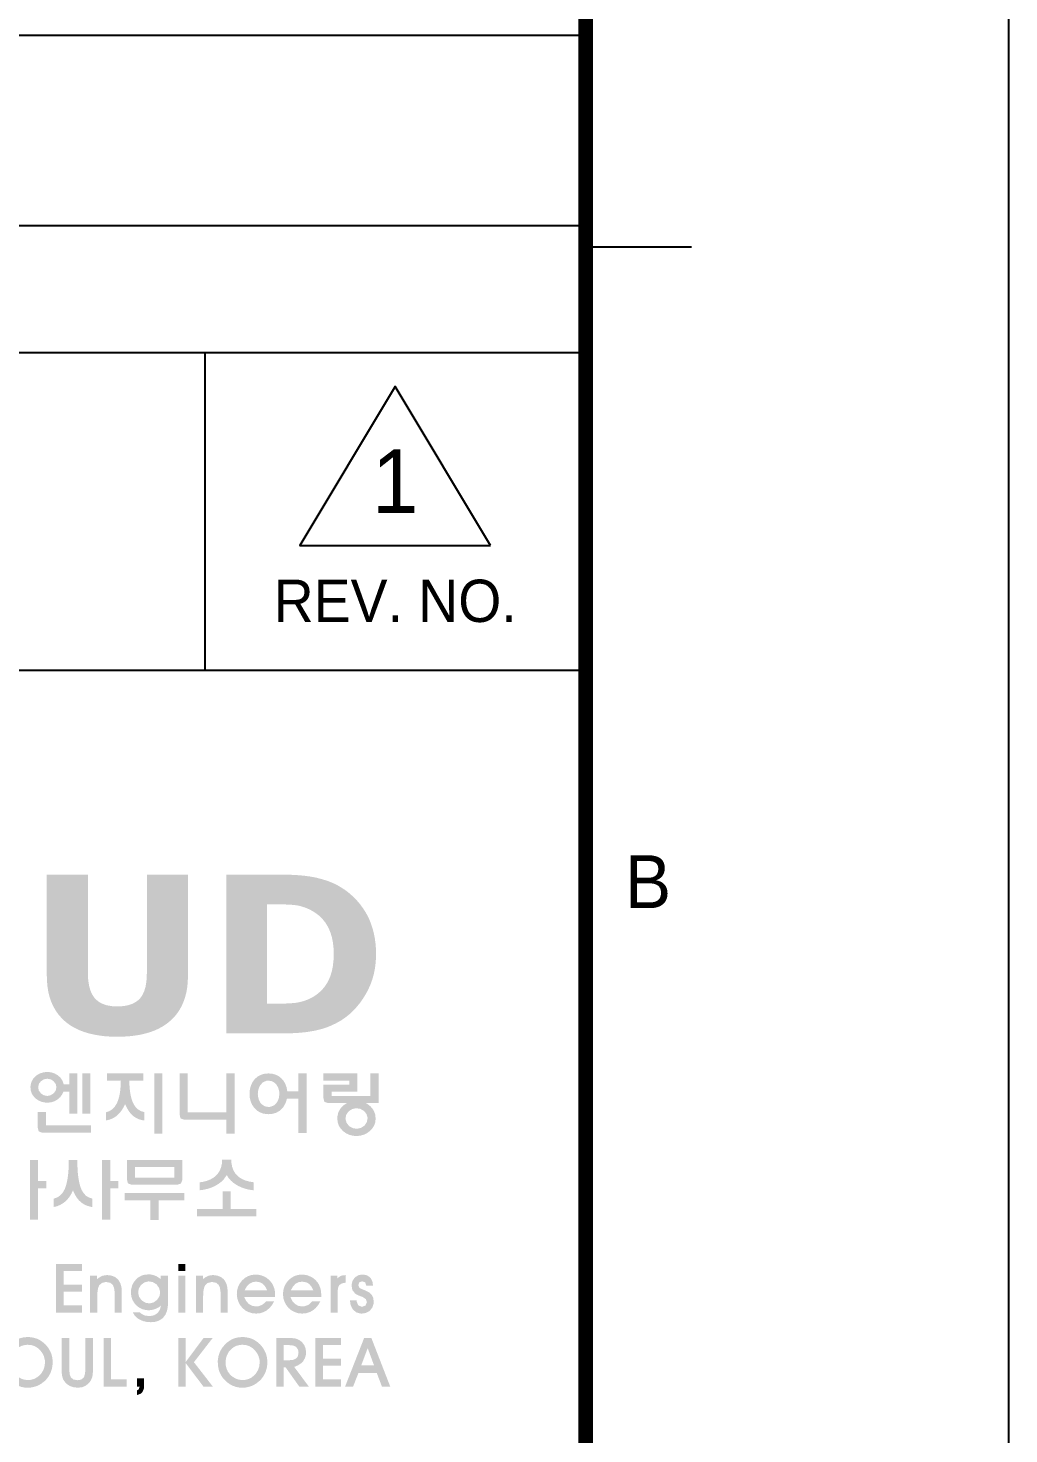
# Model space of a CAD drawing. Header units: millimetres. Extents: x 0 to 92204, y -190080 to 23760.
# Drawn here: x 81940 to 83794, y -45083 to -42427 of the extents above; entities that cross this region are included whole.
import ezdxf
from ezdxf.enums import TextEntityAlignment as Align

# ---------------------------------------------------------------- set-up
doc = ezdxf.new("R2010")
doc.units = ezdxf.units.MM
doc.header["$LTSCALE"] = 100
doc.layers.get('defpoints').update_dxf_attribs({"color": 139})
doc.layers.add('AA-BORD-FORM', color=7, linetype='Continuous')
doc.layers.add('AA-BORD-TEXT', color=3, linetype='Continuous')
doc.styles.add('HAUD01', font='Dotum.ttf')

# ---------------------------------------------------------------- blocks, each defined once
blk = doc.blocks.new('XR-FORM 청주월명')
at = {"layer": 'AA-BORD-FORM'}
for points in [[(797.594, 81.868), (797.532, 82.098), (797.492, 82.36), (797.48, 82.653), (797.48, 87.331), (795.537, 87.331), (795.537, 82.541), (795.544, 82.316), (795.567, 82.051), (795.607, 81.801), (795.665, 81.561), (795.741, 81.338), (795.834, 81.127), (795.946, 80.928), (796.073, 80.744), (796.22, 80.575), (796.382, 80.417), (796.531, 80.296), (796.705, 80.178), (796.891, 80.073), (797.09, 79.98), (797.304, 79.899), (797.532, 79.832), (797.773, 79.776), (798.026, 79.732), (798.293, 79.699), (798.574, 79.681), (798.869, 79.676), (799.148, 79.681), (799.428, 79.699), (799.695, 79.729), (799.951, 79.771), (800.192, 79.827), (800.42, 79.894), (800.636, 79.973), (800.838, 80.066), (801.026, 80.171), (801.2, 80.287), (801.36, 80.417), (801.5, 80.547), (801.648, 80.714), (801.778, 80.897), (801.892, 81.092), (801.987, 81.301), (802.066, 81.524), (802.129, 81.759), (802.171, 82.007), (802.198, 82.27), (802.205, 82.546), (802.205, 87.331), (800.264, 87.331), (800.264, 82.653), (800.262, 82.604), (800.246, 82.311), (800.206, 82.051), (800.139, 81.826), (800.048, 81.633), (799.932, 81.473), (799.807, 81.362), (799.624, 81.25), (799.405, 81.169), (799.155, 81.123), (798.869, 81.106), (798.625, 81.118), (798.367, 81.162), (798.147, 81.239), (797.959, 81.348), (797.804, 81.493), (797.682, 81.668)], [(797.593, 77.942), (797.219, 77.942), (797.219, 76.042), (797.593, 76.042)], [(799.527, 76.788), (799.491, 76.952), (799.463, 77.134), (799.445, 77.331), (799.438, 77.548), (799.438, 77.599), (800.096, 77.599), (800.096, 77.942), (798.38, 77.942), (798.38, 77.599), (799.035, 77.599), (799.028, 77.379), (799.011, 77.178), (798.986, 76.992), (798.951, 76.826), (798.904, 76.675), (798.851, 76.542), (798.838, 76.518), (798.738, 76.359), (798.617, 76.237), (798.475, 76.153), (798.335, 76.11), (798.335, 75.721), (798.51, 75.761), (798.672, 75.829), (798.823, 75.927), (798.829, 75.931), (798.951, 76.044), (799.059, 76.175), (799.157, 76.33), (799.237, 76.494), (799.323, 76.312), (799.416, 76.155), (799.52, 76.024), (799.618, 75.931), (799.759, 75.836), (799.919, 75.767), (800.098, 75.725), (800.142, 75.719), (800.142, 76.115), (799.978, 76.164), (799.837, 76.25), (799.717, 76.372), (799.631, 76.514), (799.573, 76.642)], [(801.002, 77.942), (800.612, 77.942), (800.612, 75.098), (801.002, 75.098)], [(802.197, 77.942), (801.81, 77.942), (801.81, 76.017), (801.848, 75.84), (801.865, 75.814), (802.025, 75.761), (802.038, 75.761), (804.018, 75.761), (804.018, 75.098), (804.407, 75.098), (804.407, 77.942), (804.018, 77.942), (804.018, 76.104), (802.197, 76.104)], [(797.618, 75.486), (795.496, 75.486), (795.496, 76.122), (795.107, 76.122), (795.107, 75.393), (795.149, 75.218), (795.166, 75.198), (795.324, 75.143), (795.335, 75.143), (797.618, 75.143)], [(795.127, 72.51), (795.518, 72.51), (795.518, 72.853), (795.127, 72.853), (795.127, 73.854), (794.737, 73.854), (794.737, 71.037), (795.127, 71.037)], [(797.082, 72.736), (797.049, 72.888), (797.022, 73.059), (797.002, 73.245), (796.989, 73.446), (796.98, 73.666), (796.98, 73.854), (796.577, 73.854), (796.573, 73.621), (796.564, 73.407), (796.548, 73.207), (796.526, 73.026), (796.497, 72.86), (796.462, 72.709), (796.422, 72.576), (796.384, 72.479), (796.291, 72.313), (796.176, 72.184), (796.043, 72.091), (795.888, 72.034), (795.855, 72.027), (795.855, 71.631), (796.026, 71.67), (796.187, 71.739), (796.34, 71.834), (796.364, 71.854), (796.491, 71.969), (796.601, 72.102), (796.697, 72.255), (796.772, 72.423), (796.849, 72.246), (796.942, 72.091), (797.046, 71.956), (797.155, 71.854), (797.299, 71.755), (797.458, 71.684), (797.633, 71.639), (797.686, 71.631), (797.686, 72.029), (797.529, 72.078), (797.39, 72.162), (797.275, 72.286), (797.179, 72.445), (797.166, 72.479), (797.12, 72.6)], [(798.924, 72.853), (798.532, 72.853), (798.532, 73.854), (798.143, 73.854), (798.143, 71.037), (798.532, 71.037), (798.532, 72.51), (798.924, 72.51)], [(804.357, 73.362), (804.297, 73.522), (804.264, 73.699), (804.255, 73.867), (803.821, 73.867), (803.81, 73.675), (803.77, 73.5), (803.706, 73.345), (803.617, 73.205), (803.519, 73.101), (803.393, 73.004), (803.247, 72.924), (803.083, 72.862), (802.899, 72.818), (802.764, 72.8), (802.764, 72.423), (802.948, 72.448), (803.123, 72.488), (803.291, 72.541), (803.451, 72.609), (803.48, 72.623), (803.641, 72.718), (803.783, 72.826), (803.905, 72.95), (804.004, 73.088), (804.038, 73.145), (804.128, 73.001), (804.241, 72.873), (804.376, 72.758), (804.532, 72.658), (804.589, 72.625), (804.749, 72.552), (804.915, 72.494), (805.087, 72.452), (805.269, 72.426), (805.304, 72.423), (805.304, 72.802), (805.107, 72.833), (804.93, 72.882), (804.771, 72.948), (804.633, 73.035), (804.554, 73.099), (804.443, 73.221)], [(802.038, 72.29), (799.223, 72.29), (799.223, 71.943), (800.435, 71.943), (800.435, 71.024), (800.82, 71.024), (800.82, 71.943), (802.038, 71.943)], [(804.228, 72.379), (803.847, 72.379), (803.847, 71.538), (802.631, 71.538), (802.631, 71.192), (805.444, 71.192), (805.444, 71.538), (804.228, 71.538)], [(797.192, 67.962), (796.336, 67.962), (796.336, 68.609), (797.192, 68.609), (797.192, 68.941), (795.977, 68.941), (795.977, 66.638), (797.192, 66.638), (797.192, 66.986), (796.336, 66.986), (796.336, 67.63), (797.192, 67.63)], [(798.013, 67.929), (798.133, 68.041), (798.312, 68.087), (798.345, 68.087), (798.532, 68.052), (798.649, 67.959), (798.714, 67.818), (798.742, 67.62), (798.744, 67.565), (798.744, 66.638), (799.081, 66.638), (799.081, 67.63), (799.065, 67.84), (799.016, 68.016), (798.937, 68.163), (798.894, 68.218), (798.761, 68.324), (798.597, 68.389), (798.404, 68.416), (798.377, 68.416), (798.19, 68.389), (798.157, 68.378), (798.005, 68.296), (797.912, 68.226), (797.912, 68.383), (797.583, 68.383), (797.583, 66.638), (797.921, 66.638), (797.921, 67.435), (797.934, 67.66), (797.969, 67.834)], [(802.088, 68.941), (801.759, 68.941), (801.759, 68.612), (802.088, 68.612)], [(803.137, 68.041), (803.317, 68.087), (803.35, 68.087), (803.537, 68.052), (803.651, 67.959), (803.719, 67.818), (803.746, 67.62), (803.746, 67.565), (803.746, 66.638), (804.084, 66.638), (804.084, 67.63), (804.067, 67.84), (804.021, 68.016), (803.939, 68.163), (803.896, 68.218), (803.765, 68.324), (803.6, 68.389), (803.407, 68.416), (803.379, 68.416), (803.192, 68.389), (803.159, 68.378), (803.007, 68.296), (802.915, 68.226), (802.915, 68.383), (802.588, 68.383), (802.588, 66.638), (802.925, 66.638), (802.925, 67.435), (802.936, 67.66), (802.974, 67.834), (803.015, 67.929)], [(809.358, 67.94), (809.491, 68.027), (809.665, 68.06), (809.665, 68.416), (809.48, 68.394), (809.439, 68.381), (809.284, 68.28), (809.26, 68.234), (809.26, 68.383), (808.944, 68.383), (808.944, 66.638), (809.276, 66.638), (809.276, 67.609), (809.3, 67.818)], [(810.257, 67.938), (810.306, 68.074), (810.44, 68.122), (810.578, 68.074), (810.633, 67.919), (810.953, 67.919), (810.923, 68.114), (810.845, 68.269), (810.809, 68.307), (810.668, 68.405), (810.483, 68.443), (810.453, 68.443), (810.271, 68.413), (810.116, 68.321), (810.089, 68.294), (809.983, 68.144), (809.939, 67.968), (809.939, 67.921), (809.969, 67.736), (809.98, 67.704), (810.092, 67.56), (810.124, 67.53), (810.236, 67.467), (810.396, 67.405), (810.467, 67.378), (810.614, 67.28), (810.662, 67.136), (810.597, 66.978), (810.431, 66.915), (810.268, 66.981), (810.249, 67), (810.181, 67.163), (810.176, 67.228), (809.86, 67.228), (809.888, 67.03), (809.953, 66.864), (810.024, 66.766), (810.165, 66.654), (810.336, 66.603), (810.418, 66.597), (810.603, 66.622), (810.763, 66.703), (810.823, 66.755), (810.929, 66.902), (810.981, 67.073), (810.986, 67.149), (810.959, 67.345), (810.896, 67.475), (810.777, 67.592), (810.614, 67.679), (810.486, 67.728), (810.314, 67.807)], [(802.088, 68.383), (801.759, 68.383), (801.759, 66.638), (802.088, 66.638)], [(796.599, 65.442), (796.24, 65.442), (796.24, 63.988), (796.246, 63.773), (796.251, 63.68), (796.306, 63.498), (796.357, 63.408), (796.482, 63.27), (796.635, 63.172), (796.803, 63.118), (796.996, 63.096), (797.018, 63.096), (797.211, 63.12), (797.355, 63.177), (797.496, 63.283), (797.602, 63.408), (797.676, 63.574), (797.698, 63.667), (797.714, 63.833), (797.719, 63.988), (797.719, 65.442), (797.36, 65.442), (797.36, 63.982), (797.344, 63.759), (797.298, 63.607), (797.284, 63.58), (797.159, 63.476), (796.991, 63.449), (796.795, 63.482), (796.675, 63.58), (796.621, 63.718), (796.599, 63.925), (796.599, 63.982)], [(798.576, 65.442), (798.217, 65.442), (798.217, 63.139), (799.315, 63.139), (799.315, 63.485), (798.576, 63.485)], [(802.102, 64.257), (802.944, 63.139), (803.39, 63.139), (802.488, 64.3), (803.374, 65.442), (802.942, 65.442), (802.102, 64.311), (802.102, 65.442), (801.746, 65.442), (801.746, 63.139), (802.102, 63.139)], [(809.439, 64.463), (808.583, 64.463), (808.583, 65.108), (809.439, 65.108), (809.439, 65.442), (808.224, 65.442), (808.224, 63.139), (809.439, 63.139), (809.439, 63.485), (808.583, 63.485), (808.583, 64.132), (809.439, 64.132)], [(800.136, 63.536), (799.804, 63.536), (799.804, 63.139), (799.919, 63.139), (799.875, 63.012), (799.804, 62.971), (799.804, 62.745), (799.981, 62.819), (800.057, 62.892), (800.123, 63.047), (800.136, 63.188)]]:
    blk.add_hatch(color=256, dxfattribs=at).paths.add_polyline_path(points)
h = blk.add_hatch(color=256, dxfattribs=at)
h.paths.add_polyline_path([(810.334, 81.271), (810.48, 81.478), (810.617, 81.701), (810.726, 81.905), (810.824, 82.123), (810.907, 82.348), (810.975, 82.578), (811.028, 82.817), (811.065, 83.064), (811.086, 83.314), (811.096, 83.574), (811.096, 83.577), (811.089, 83.844), (811.068, 84.101), (811.033, 84.352), (810.984, 84.591), (810.921, 84.824), (810.845, 85.046), (810.757, 85.262), (810.652, 85.467), (810.617, 85.529), (810.485, 85.738), (810.339, 85.938), (810.181, 86.124), (810.011, 86.296), (809.83, 86.458), (809.635, 86.607), (809.428, 86.741), (809.259, 86.839), (809.048, 86.941), (808.82, 87.032), (808.574, 87.11), (808.312, 87.18), (808.221, 87.199), (808.003, 87.241), (807.773, 87.273), (807.532, 87.299), (807.276, 87.317), (807.009, 87.329), (806.731, 87.331), (804.014, 87.331), (804.014, 79.832), (806.656, 79.832), (806.74, 79.832), (807.014, 79.836), (807.276, 79.85), (807.527, 79.866), (807.766, 79.892), (807.991, 79.925), (808.205, 79.962), (808.268, 79.976), (808.511, 80.036), (808.748, 80.113), (808.976, 80.203), (809.196, 80.308), (809.408, 80.426), (809.456, 80.454), (809.649, 80.589), (809.835, 80.737), (810.011, 80.9), (810.176, 81.078)])
h.paths.add_polyline_path([(805.946, 81.236), (805.946, 85.931), (806.433, 85.931), (806.679, 85.929), (806.953, 85.919), (807.183, 85.903), (807.371, 85.88), (807.508, 85.852), (807.743, 85.778), (807.975, 85.68), (808.186, 85.557), (808.384, 85.411), (808.558, 85.246), (808.706, 85.06), (808.829, 84.858), (808.862, 84.793), (808.946, 84.582), (809.013, 84.357), (809.059, 84.115), (809.087, 83.86), (809.096, 83.588), (809.096, 83.526), (809.083, 83.254), (809.052, 82.999), (809.004, 82.762), (808.936, 82.541), (808.85, 82.339), (808.774, 82.2), (808.639, 82.003), (808.477, 81.826), (808.288, 81.668), (808.075, 81.529), (807.912, 81.448), (807.68, 81.362), (807.446, 81.301), (807.429, 81.299), (807.246, 81.271), (807.018, 81.253), (806.749, 81.241), (806.433, 81.236)], flags=16)
h = blk.add_hatch(color=256, dxfattribs=at)
h.paths.add_polyline_path([(796.165, 76.817), (796.267, 76.956), (796.318, 77.076), (796.599, 77.076), (796.599, 76.042), (796.973, 76.042), (796.973, 77.942), (796.599, 77.942), (796.599, 77.428), (796.338, 77.428), (796.28, 77.594), (796.185, 77.738), (796.054, 77.856), (795.902, 77.942), (795.736, 77.995), (795.563, 78.013), (795.381, 77.995), (795.215, 77.944), (795.065, 77.86), (795.007, 77.816), (794.885, 77.685), (794.808, 77.537), (794.768, 77.368), (794.763, 77.286), (794.783, 77.109), (794.845, 76.952), (794.949, 76.815), (795.007, 76.759), (795.151, 76.66), (795.308, 76.595), (795.483, 76.564), (795.563, 76.56), (795.74, 76.578), (795.906, 76.633), (796.028, 76.7)])
h.paths.add_polyline_path([(795.39, 76.912), (795.259, 77.001), (795.155, 77.142), (795.127, 77.286), (795.164, 77.452), (795.259, 77.576), (795.408, 77.667), (795.563, 77.692), (795.731, 77.658), (795.857, 77.576), (795.961, 77.435), (795.99, 77.286), (795.953, 77.12), (795.857, 77.001), (795.709, 76.905), (795.563, 76.879)], flags=16)
h = blk.add_hatch(color=256, dxfattribs=at)
h.paths.add_polyline_path([(806.868, 76.686), (806.881, 76.75), (807.424, 76.75), (807.424, 75.125), (807.813, 75.125), (807.813, 77.942), (807.424, 77.942), (807.424, 77.094), (806.901, 77.094), (806.87, 77.278), (806.81, 77.441), (806.726, 77.59), (806.646, 77.685), (806.516, 77.798), (806.367, 77.878), (806.201, 77.926), (806.015, 77.942), (806.013, 77.942), (805.827, 77.926), (805.661, 77.88), (805.513, 77.802), (805.384, 77.694), (805.338, 77.643), (805.242, 77.503), (805.174, 77.346), (805.132, 77.176), (805.116, 76.99), (805.116, 76.974), (805.129, 76.786), (805.172, 76.615), (805.24, 76.46), (805.342, 76.312), (805.459, 76.197), (805.601, 76.106), (805.758, 76.048), (805.938, 76.02), (806.013, 76.017), (806.199, 76.033), (806.365, 76.082), (806.516, 76.161), (806.609, 76.237), (806.722, 76.365), (806.808, 76.516)])
h.paths.add_polyline_path([(805.555, 76.704), (805.513, 76.877), (805.508, 76.974), (805.528, 77.156), (805.586, 77.32), (805.634, 77.402), (805.758, 77.528), (805.911, 77.592), (806.013, 77.603), (806.184, 77.572), (806.325, 77.483), (806.396, 77.402), (806.478, 77.253), (806.52, 77.08), (806.527, 76.974), (806.505, 76.79), (806.445, 76.629), (806.396, 76.553), (806.27, 76.432), (806.117, 76.367), (806.013, 76.356), (805.842, 76.387), (805.703, 76.476), (805.634, 76.553)], flags=16)
h = blk.add_hatch(color=256, dxfattribs=at)
h.paths.add_polyline_path([(808.994, 77.074), (810.214, 77.074), (810.214, 77.942), (808.604, 77.942), (808.604, 77.603), (809.826, 77.603), (809.826, 77.408), (808.604, 77.408), (808.604, 76.804), (808.644, 76.626), (808.664, 76.6), (808.821, 76.54), (808.837, 76.54), (809.713, 76.54), (809.561, 76.44), (809.437, 76.316), (809.39, 76.25), (809.31, 76.093), (809.271, 75.922), (809.264, 75.814), (809.282, 75.637), (809.335, 75.477), (809.426, 75.333), (809.543, 75.211), (809.685, 75.11), (809.842, 75.039), (810.012, 74.997), (810.167, 74.986), (810.349, 75.001), (810.515, 75.048), (810.67, 75.123), (810.79, 75.211), (810.916, 75.34), (811.007, 75.484), (811.06, 75.643), (811.075, 75.814), (811.058, 75.993), (811, 76.157), (810.943, 76.254), (810.832, 76.387), (810.692, 76.498), (810.617, 76.54), (811.219, 76.54), (811.219, 77.942), (810.83, 77.942), (810.83, 76.879), (808.994, 76.879)])
h.paths.add_polyline_path([(809.778, 76.128), (809.813, 76.161), (809.961, 76.254), (810.13, 76.296), (810.174, 76.296), (810.347, 76.27), (810.502, 76.188), (810.535, 76.161), (810.644, 76.022), (810.692, 75.86), (810.694, 75.814), (810.661, 75.648), (810.568, 75.501), (810.535, 75.468), (810.384, 75.371), (810.218, 75.331), (810.174, 75.329), (810.001, 75.355), (809.849, 75.437), (809.813, 75.468), (809.702, 75.61), (809.654, 75.772), (809.651, 75.814), (809.685, 75.984)], flags=16)
h = blk.add_hatch(color=256, dxfattribs=at)
h.paths.add_polyline_path([(801.938, 73.854), (799.323, 73.854), (799.323, 72.946), (799.363, 72.769), (799.385, 72.742), (799.542, 72.682), (799.558, 72.682), (801.706, 72.687), (801.87, 72.738), (801.876, 72.742), (801.936, 72.893), (801.938, 72.946)])
h.paths.add_polyline_path([(801.56, 73.517), (801.56, 73.021), (799.704, 73.021), (799.704, 73.517)], flags=16)
h = blk.add_hatch(color=256, dxfattribs=at)
h.paths.add_polyline_path([(801.262, 68.383), (800.919, 68.383), (800.919, 68.228), (800.751, 68.343), (800.625, 68.402), (800.449, 68.443), (800.354, 68.449), (800.158, 68.432), (800.008, 68.389), (799.851, 68.299), (799.745, 68.201), (799.631, 68.055), (799.571, 67.929), (799.524, 67.75), (799.511, 67.601), (799.53, 67.41), (799.584, 67.239), (799.677, 67.087), (799.753, 66.997), (799.891, 66.883), (800.052, 66.804), (800.229, 66.763), (800.373, 66.752), (800.549, 66.777), (800.669, 66.815), (800.843, 66.902), (800.933, 66.978), (800.884, 66.79), (800.789, 66.644), (800.751, 66.606), (800.601, 66.516), (800.416, 66.48), (800.389, 66.48), (800.196, 66.499), (800.12, 66.524), (799.962, 66.619), (799.932, 66.654), (799.601, 66.654), (799.69, 66.502), (799.824, 66.374), (799.927, 66.312), (800.09, 66.241), (800.272, 66.2), (800.454, 66.19), (800.653, 66.206), (800.827, 66.26), (800.973, 66.35), (801.052, 66.426), (801.15, 66.559), (801.215, 66.722), (801.253, 66.907), (801.262, 67.062)])
h.paths.add_polyline_path([(800.84, 67.81), (800.889, 67.636), (800.892, 67.581), (800.857, 67.41), (800.756, 67.255), (800.734, 67.233), (800.579, 67.122), (800.411, 67.079), (800.384, 67.076), (800.204, 67.108), (800.049, 67.198), (800.011, 67.233), (799.902, 67.383), (799.856, 67.557), (799.853, 67.603), (799.886, 67.783), (799.981, 67.938), (800.008, 67.965), (800.158, 68.071), (800.332, 68.114), (800.375, 68.114), (800.549, 68.082), (800.704, 67.987), (800.734, 67.959)], flags=16)
h = blk.add_hatch(color=256, dxfattribs=at)
h.paths.add_polyline_path([(806.223, 67.948), (806.174, 68.035), (806.054, 68.18), (805.91, 68.294), (805.84, 68.335), (805.668, 68.405), (805.486, 68.438), (805.41, 68.441), (805.22, 68.422), (805.057, 68.37), (804.899, 68.28), (804.76, 68.158), (804.646, 68.006), (804.576, 67.864), (804.529, 67.688), (804.516, 67.516), (804.535, 67.331), (804.584, 67.168), (804.668, 67.002), (804.777, 66.866), (804.921, 66.744), (805.065, 66.668), (805.242, 66.614), (805.426, 66.597), (805.614, 66.614), (805.788, 66.671), (805.927, 66.747), (806.063, 66.861), (806.18, 67.002), (806.275, 67.168), (805.891, 67.168), (805.758, 67.04), (805.696, 67), (805.522, 66.94), (805.426, 66.934), (805.244, 66.962), (805.087, 67.049), (804.967, 67.179), (804.88, 67.345), (804.866, 67.383), (806.326, 67.383), (806.326, 67.448), (806.315, 67.644), (806.291, 67.772)])
h.paths.add_polyline_path([(804.978, 67.867), (805.098, 67.995), (805.108, 68.006), (805.272, 68.084), (805.429, 68.106), (805.614, 68.074), (805.736, 68.008), (805.851, 67.883), (805.943, 67.709), (805.951, 67.693), (804.886, 67.693)], flags=16)
h = blk.add_hatch(color=256, dxfattribs=at)
h.paths.add_polyline_path([(808.471, 67.772), (808.406, 67.948), (808.357, 68.035), (808.238, 68.18), (808.093, 68.294), (808.023, 68.335), (807.849, 68.405), (807.667, 68.438), (807.59, 68.441), (807.403, 68.422), (807.24, 68.37), (807.082, 68.28), (806.943, 68.158), (806.829, 68.006), (806.759, 67.864), (806.712, 67.688), (806.696, 67.516), (806.715, 67.331), (806.764, 67.168), (806.851, 67.002), (806.957, 66.866), (807.101, 66.744), (807.248, 66.668), (807.422, 66.614), (807.61, 66.597), (807.797, 66.614), (807.971, 66.671), (808.107, 66.747), (808.246, 66.861), (808.363, 67.002), (808.458, 67.168), (808.074, 67.168), (807.941, 67.04), (807.879, 67), (807.702, 66.94), (807.61, 66.934), (807.425, 66.962), (807.27, 67.049), (807.147, 67.179), (807.063, 67.345), (807.049, 67.383), (808.509, 67.383), (808.509, 67.448), (808.496, 67.644)])
h.paths.add_polyline_path([(807.069, 67.693), (807.161, 67.867), (807.278, 67.995), (807.291, 68.006), (807.452, 68.084), (807.612, 68.106), (807.797, 68.074), (807.919, 68.008), (808.034, 67.883), (808.126, 67.709), (808.131, 67.693)], flags=16)
h = blk.add_hatch(color=256, dxfattribs=at)
h.paths.add_polyline_path([(795.313, 65.276), (795.158, 65.371), (795.082, 65.407), (794.908, 65.458), (794.723, 65.485), (794.636, 65.488), (794.446, 65.475), (794.267, 65.431), (794.196, 65.407), (794.033, 65.32), (793.883, 65.208), (793.829, 65.154), (793.704, 65.012), (793.603, 64.857), (793.56, 64.765), (793.503, 64.588), (793.476, 64.403), (793.47, 64.306), (793.484, 64.118), (793.522, 63.936), (793.544, 63.862), (793.622, 63.691), (793.726, 63.536), (793.764, 63.493), (793.902, 63.36), (794.055, 63.251), (794.155, 63.196), (794.329, 63.134), (794.511, 63.099), (794.634, 63.093), (794.821, 63.107), (795.001, 63.153), (795.112, 63.194), (795.27, 63.281), (795.419, 63.395), (795.509, 63.482), (795.623, 63.631), (795.713, 63.795), (795.735, 63.852), (795.786, 64.028), (795.811, 64.213), (795.816, 64.306), (795.8, 64.496), (795.757, 64.675), (795.724, 64.765), (795.64, 64.928), (795.528, 65.078), (795.46, 65.151)])
h.paths.add_polyline_path([(794.634, 65.124), (794.824, 65.105), (794.955, 65.061), (795.107, 64.969), (795.224, 64.86), (795.338, 64.713), (795.392, 64.602), (795.441, 64.425), (795.452, 64.308), (795.433, 64.118), (795.381, 63.947), (795.292, 63.792), (795.216, 63.699), (795.074, 63.582), (794.914, 63.501), (794.737, 63.46), (794.634, 63.455), (794.452, 63.479), (794.327, 63.523), (794.166, 63.615), (794.063, 63.705), (793.951, 63.852), (793.894, 63.977), (793.848, 64.153), (793.837, 64.303), (793.859, 64.488), (793.9, 64.618), (793.987, 64.784), (794.079, 64.893), (794.223, 65.012), (794.335, 65.07), (794.511, 65.116)], flags=16)
h = blk.add_hatch(color=256, dxfattribs=at)
h.paths.add_polyline_path([(805.959, 64.306), (805.946, 64.496), (805.902, 64.675), (805.867, 64.765), (805.785, 64.928), (805.674, 65.078), (805.606, 65.151), (805.459, 65.276), (805.301, 65.371), (805.228, 65.407), (805.054, 65.458), (804.866, 65.485), (804.782, 65.488), (804.592, 65.475), (804.412, 65.431), (804.342, 65.407), (804.179, 65.32), (804.029, 65.208), (803.975, 65.154), (803.847, 65.012), (803.749, 64.857), (803.706, 64.765), (803.649, 64.588), (803.619, 64.403), (803.616, 64.306), (803.63, 64.118), (803.665, 63.936), (803.689, 63.862), (803.768, 63.691), (803.871, 63.536), (803.91, 63.493), (804.048, 63.36), (804.198, 63.251), (804.301, 63.196), (804.472, 63.134), (804.654, 63.099), (804.779, 63.093), (804.967, 63.107), (805.146, 63.153), (805.255, 63.194), (805.416, 63.281), (805.562, 63.395), (805.655, 63.482), (805.769, 63.631), (805.856, 63.795), (805.881, 63.852), (805.932, 64.028), (805.957, 64.213)])
h.paths.add_polyline_path([(803.983, 64.303), (804.005, 64.488), (804.045, 64.618), (804.132, 64.784), (804.225, 64.893), (804.369, 65.012), (804.478, 65.07), (804.657, 65.116), (804.779, 65.124), (804.97, 65.105), (805.1, 65.061), (805.253, 64.969), (805.369, 64.86), (805.484, 64.713), (805.538, 64.602), (805.587, 64.425), (805.595, 64.308), (805.579, 64.118), (805.524, 63.947), (805.437, 63.792), (805.361, 63.699), (805.22, 63.582), (805.059, 63.501), (804.883, 63.46), (804.779, 63.455), (804.597, 63.479), (804.472, 63.523), (804.312, 63.615), (804.206, 63.705), (804.094, 63.852), (804.037, 63.977), (803.994, 64.153)], flags=16)
h = blk.add_hatch(color=256, dxfattribs=at)
h.paths.add_polyline_path([(807.414, 64.156), (807.563, 64.257), (807.65, 64.346), (807.74, 64.501), (807.786, 64.678), (807.789, 64.762), (807.767, 64.947), (807.702, 65.105), (807.59, 65.257), (807.468, 65.347), (807.302, 65.415), (807.223, 65.431), (807.06, 65.442), (806.927, 65.442), (806.386, 65.442), (806.386, 63.139), (806.737, 63.139), (806.737, 64.053), (806.824, 64.053), (807.474, 63.139), (807.925, 63.139), (807.229, 64.077)])
h.paths.add_polyline_path([(806.962, 64.39), (806.737, 64.39), (806.737, 65.108), (806.976, 65.108), (807.183, 65.086), (807.319, 65.023), (807.411, 64.887), (807.433, 64.741), (807.392, 64.556), (807.316, 64.471), (807.172, 64.409)], flags=16)
h = blk.add_hatch(color=256, dxfattribs=at)
h.paths.add_polyline_path([(810.875, 65.442), (810.532, 65.442), (809.629, 63.139), (810.007, 63.139), (810.266, 63.797), (811.127, 63.797), (811.377, 63.139), (811.769, 63.139)])
h.paths.add_polyline_path([(810.396, 64.151), (810.701, 64.963), (811, 64.151)], flags=16)
at = {"layer": 'AA-BORD-FORM', "color": 3}
for p, q in [((751, 127), (821, 127)), ((751, 112), (821, 112)), ((803, 112), (803, 97))]:
    blk.add_line(p, q, dxfattribs=at)
at = {"layer": 'AA-BORD-FORM', "color": 2}
for p, q in [((821, 117), (826, 117)), ((751, 97), (821, 97))]:
    blk.add_line(p, q, dxfattribs=at)
at = {"layer": 'AA-BORD-FORM', "color": 1}
blk.add_lwpolyline([(0, 0), (841, 0), (841, 594), (0, 594)], close=True, dxfattribs=at)
at = {"layer": 'AA-BORD-FORM', "color": 2, "const_width": 0.682}
blk.add_lwpolyline([(21, 17), (21, 577), (821, 577), (821, 17)], close=True, dxfattribs=at)
at = {"layer": 'AA-BORD-FORM', "color": 7}
blk.add_lwpolyline([(816.5, 102.89), (812, 110.39), (807.5, 102.89)], close=True, dxfattribs=at)
at = {"layer": 'defpoints'}
blk.add_line((751, 118), (821, 118), dxfattribs=at)
at = {"layer": 'AA-BORD-TEXT', "color": 3, "style": 'HAUD01'}
for s, height, rotation, p in [('1', 3, 0, (812, 105.92)), ('REV. NO.', 2, 360, (812, 100.27))]:
    blk.add_text(s, height=height, rotation=rotation, dxfattribs=at).set_placement(p, align=Align.MIDDLE_CENTER)
at = {"layer": 'AA-BORD-TEXT', "color": 7, "style": 'HAUD01'}
blk.add_text('B', height=2.5, dxfattribs=at).set_placement((823.951, 87), align=Align.MIDDLE_CENTER)

msp = doc.modelspace()

# ---------------------------------------------------------------- block references
at = {"xscale": 40, "yscale": 40, "zscale": 40}
msp.add_blockref('XR-FORM 청주월명', (50153.9, -47520), dxfattribs=at)

doc.saveas('drawing.dxf')
